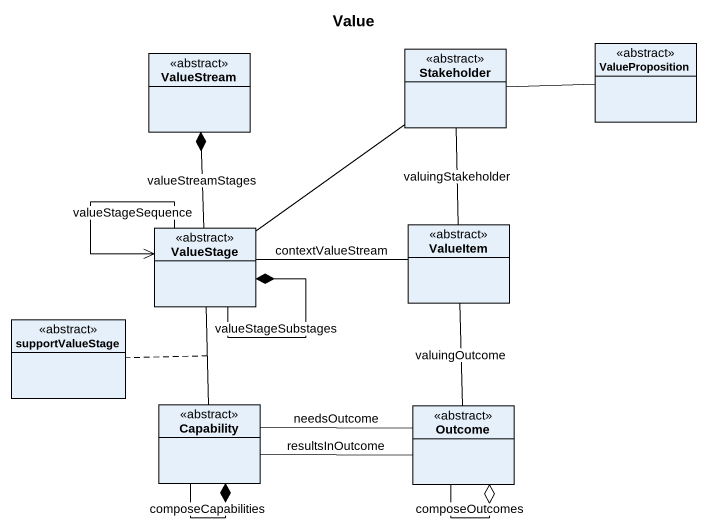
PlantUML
@startuml
title Value
hide circle
hide empty members
class ValueStream <<abstract>>
class Stakeholder <<abstract>>
class ValueProposition <<abstract>>
class ValueStage <<abstract>>
class ValueItem <<abstract>>
class supportValueStage <<abstract>>
class Capability <<abstract>>
class Outcome <<abstract>>
Stakeholder -right- ValueProposition
ValueStage -up-* ValueStream : valueStreamStages
ValueStage -up- Stakeholder
ValueStage --> ValueStage : valueStageSequence
ValueStage --* ValueStage : valueStageSubstages
ValueItem -up- Stakeholder : valuingStakeholder
ValueItem -left- ValueStage : contextValueStream
ValueItem -- Outcome : valuingOutcome
Capability -up- ValueStage
(Capability, ValueStage) .. supportValueStage
Capability --* Capability : composeCapabilities
Capability -right- Outcome : resultsInOutcome
Capability -right- Outcome : needsOutcome
Outcome --o Outcome : composeOutcomes
@enduml
